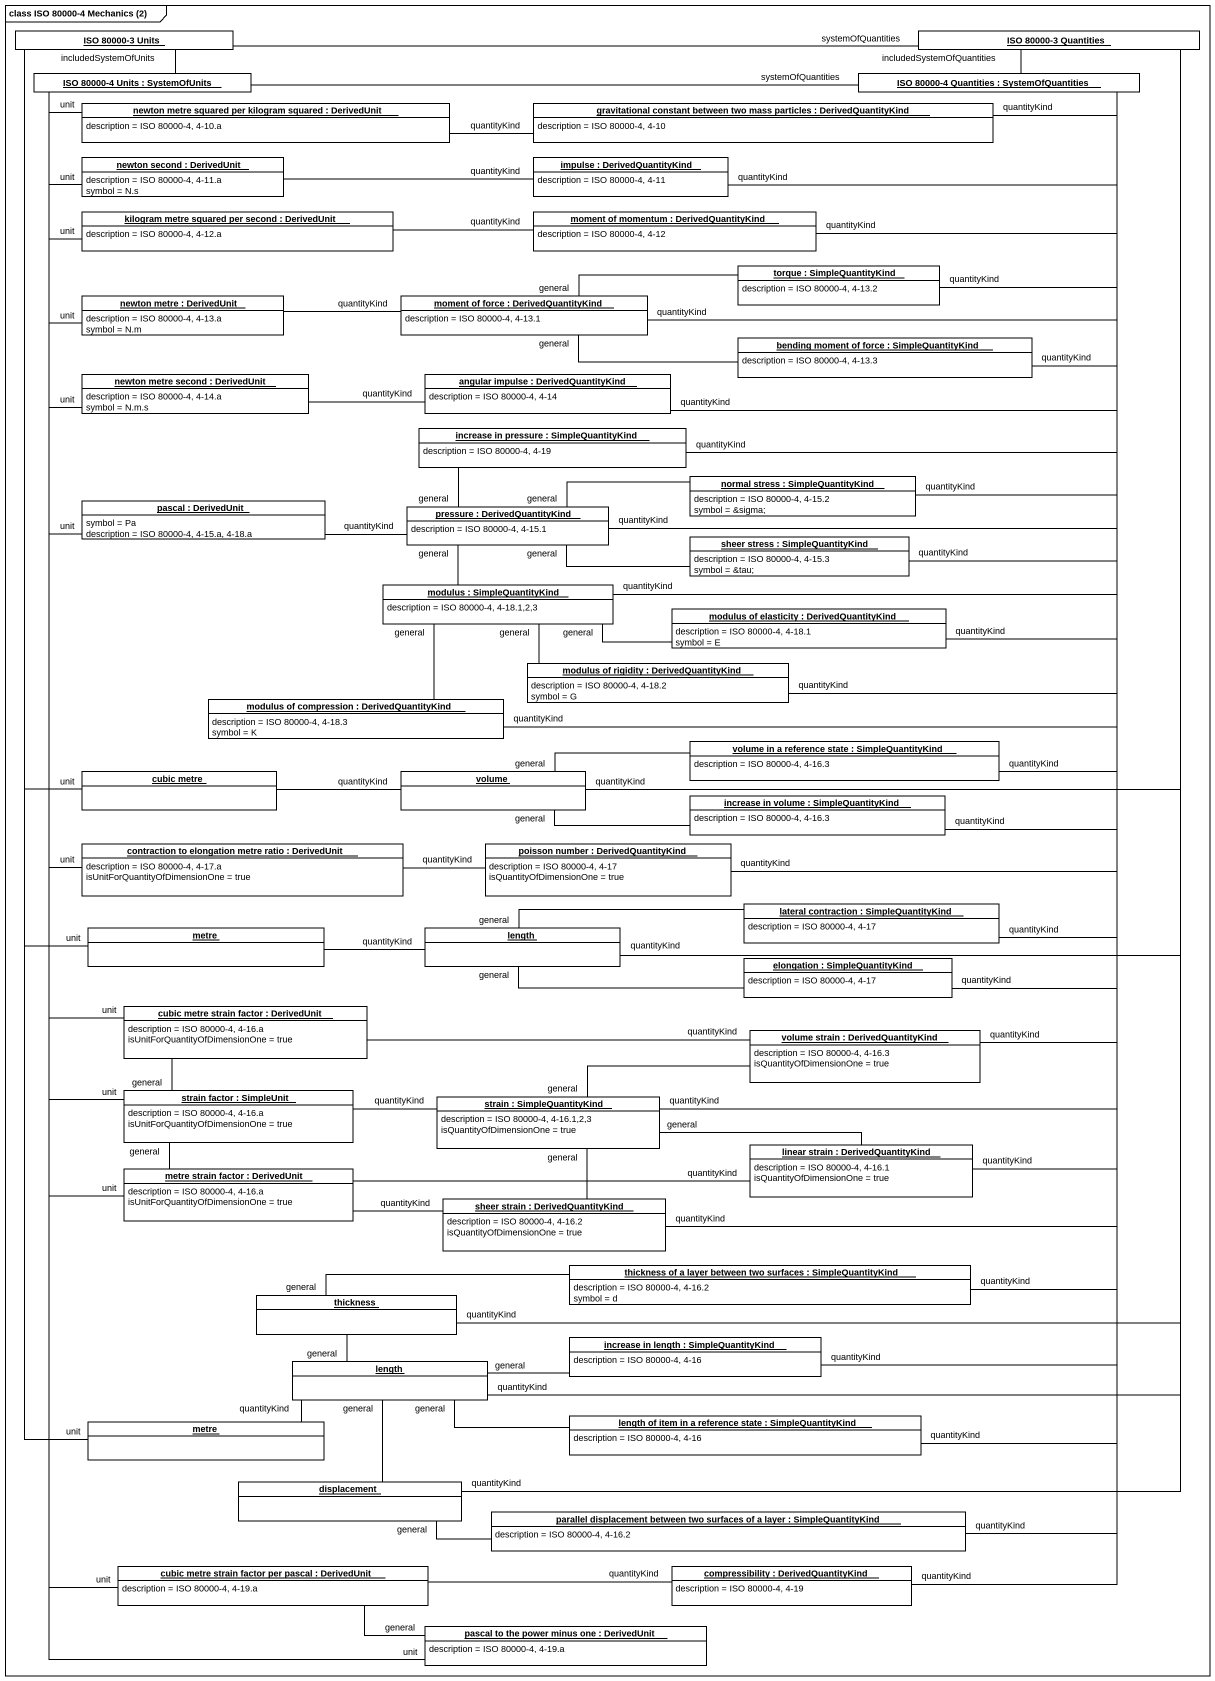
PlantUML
@startuml
mainframe class ISO 80000-4 Mechanics (2)
hide circle
hide empty members
object "ISO 80000-3 Units" as ISO_80000_3_Units #FFFFFF
object "ISO 80000-3 Quantities" as ISO_80000_3_Quantities #FFFFFF
object "ISO 80000-4 Units : SystemOfUnits" as ISO_80000_4_Units #FFFFFF
object "ISO 80000-4 Quantities : SystemOfQuantities" as ISO_80000_4_Quantities #FFFFFF
object "newton metre squared per kilogram squared : DerivedUnit" as newton_metre_squared_per #FFFFFF {
  description = ISO 80000-4, 4-10.a
}
object "gravitational constant between two mass particles : DerivedQuantityKind" as gravitational_constant #FFFFFF {
  description = ISO 80000-4, 4-10
}
object "newton second : DerivedUnit" as newton_second #FFFFFF {
  description = ISO 80000-4, 4-11.a
  symbol = N.s
}
object "impulse : DerivedQuantityKind" as impulse #FFFFFF {
  description = ISO 80000-4, 4-11
}
object "kilogram metre squared per second : DerivedUnit" as kilogram_metre_squared_per #FFFFFF {
  description = ISO 80000-4, 4-12.a
}
object "moment of momentum : DerivedQuantityKind" as moment_of_momentum #FFFFFF {
  description = ISO 80000-4, 4-12
}
object "torque : SimpleQuantityKind" as torque #FFFFFF {
  description = ISO 80000-4, 4-13.2
}
object "newton metre : DerivedUnit" as newton_metre #FFFFFF {
  description = ISO 80000-4, 4-13.a
  symbol = N.m
}
object "moment of force : DerivedQuantityKind" as moment_of_force #FFFFFF {
  description = ISO 80000-4, 4-13.1
}
object "bending moment of force : SimpleQuantityKind" as bending_moment_of_force #FFFFFF {
  description = ISO 80000-4, 4-13.3
}
object "newton metre second : DerivedUnit" as newton_metre_second #FFFFFF {
  description = ISO 80000-4, 4-14.a
  symbol = N.m.s
}
object "angular impulse : DerivedQuantityKind" as angular_impulse #FFFFFF {
  description = ISO 80000-4, 4-14
}
object "increase in pressure : SimpleQuantityKind" as increase_in_pressure #FFFFFF {
  description = ISO 80000-4, 4-19
}
object "pascal : DerivedUnit" as pascal #FFFFFF {
  symbol = Pa
  description = ISO 80000-4, 4-15.a, 4-18.a
}
object "normal stress : SimpleQuantityKind" as normal_stress #FFFFFF {
  description = ISO 80000-4, 4-15.2
  symbol = &sigma;
}
object "pressure : DerivedQuantityKind" as pressure #FFFFFF {
  description = ISO 80000-4, 4-15.1
}
object "sheer stress : SimpleQuantityKind" as sheer_stress #FFFFFF {
  description = ISO 80000-4, 4-15.3
  symbol = &tau;
}
object "modulus : SimpleQuantityKind" as modulus #FFFFFF {
  description = ISO 80000-4, 4-18.1,2,3
}
object "modulus of elasticity : DerivedQuantityKind" as modulus_of_elasticity #FFFFFF {
  description = ISO 80000-4, 4-18.1
  symbol = E
}
object "modulus of rigidity : DerivedQuantityKind" as modulus_of_rigidity #FFFFFF {
  description = ISO 80000-4, 4-18.2
  symbol = G
}
object "modulus of compression : DerivedQuantityKind" as modulus_of_compression #FFFFFF {
  description = ISO 80000-4, 4-18.3
  symbol = K
}
object "cubic metre" as cubic_metre #FFFFFF
object volume #FFFFFF
object "volume in a reference state : SimpleQuantityKind" as volume_in_a_reference_state #FFFFFF {
  description = ISO 80000-4, 4-16.3
}
object "increase in volume : SimpleQuantityKind" as increase_in_volume #FFFFFF {
  description = ISO 80000-4, 4-16.3
}
object "contraction to elongation metre ratio : DerivedUnit" as contraction_to_elongation #FFFFFF {
  description = ISO 80000-4, 4-17.a
  isUnitForQuantityOfDimensionOne = true
}
object "poisson number : DerivedQuantityKind" as poisson_number #FFFFFF {
  description = ISO 80000-4, 4-17
  isQuantityOfDimensionOne = true
}
object metre #FFFFFF
object length #FFFFFF
object "lateral contraction : SimpleQuantityKind" as lateral_contraction #FFFFFF {
  description = ISO 80000-4, 4-17
}
object "elongation : SimpleQuantityKind" as elongation #FFFFFF {
  description = ISO 80000-4, 4-17
}
object "cubic metre strain factor : DerivedUnit" as cubic_metre_strain_factor #FFFFFF {
  description = ISO 80000-4, 4-16.a
  isUnitForQuantityOfDimensionOne = true
}
object "volume strain : DerivedQuantityKind" as volume_strain #FFFFFF {
  description = ISO 80000-4, 4-16.3
  isQuantityOfDimensionOne = true
}
object "strain factor : SimpleUnit" as strain_factor #FFFFFF {
  description = ISO 80000-4, 4-16.a
  isUnitForQuantityOfDimensionOne = true
}
object "strain : SimpleQuantityKind" as strain #FFFFFF {
  description = ISO 80000-4, 4-16.1,2,3
  isQuantityOfDimensionOne = true
}
object "linear strain : DerivedQuantityKind" as linear_strain #FFFFFF {
  description = ISO 80000-4, 4-16.1
  isQuantityOfDimensionOne = true
}
object "metre strain factor : DerivedUnit" as metre_strain_factor #FFFFFF {
  description = ISO 80000-4, 4-16.a
  isUnitForQuantityOfDimensionOne = true
}
object "sheer strain : DerivedQuantityKind" as sheer_strain #FFFFFF {
  description = ISO 80000-4, 4-16.2
  isQuantityOfDimensionOne = true
}
object "thickness of a layer between two surfaces : SimpleQuantityKind" as thickness_of_a_layer #FFFFFF {
  description = ISO 80000-4, 4-16.2
  symbol = d
}
object thickness #FFFFFF
object "increase in length : SimpleQuantityKind" as increase_in_length #FFFFFF {
  description = ISO 80000-4, 4-16
}
object "length" as length_2 #FFFFFF
object "metre" as metre_2 #FFFFFF
object "length of item in a reference state : SimpleQuantityKind" as length_of_item_in_a #FFFFFF {
  description = ISO 80000-4, 4-16
}
object displacement #FFFFFF
object "parallel displacement between two surfaces of a layer : SimpleQuantityKind" as parallel_displacement #FFFFFF {
  description = ISO 80000-4, 4-16.2
}
object "cubic metre strain factor per pascal : DerivedUnit" as cubic_metre_strain_factor_2 #FFFFFF {
  description = ISO 80000-4, 4-19.a
}
object "compressibility : DerivedQuantityKind" as compressibility #FFFFFF {
  description = ISO 80000-4, 4-19
}
object "pascal to the power minus one : DerivedUnit" as pascal_to_the_power_minus #FFFFFF {
  description = ISO 80000-4, 4-19.a
}
ISO_80000_3_Units -- ISO_80000_4_Units : includedSystemOfUnits
ISO_80000_3_Quantities -left- ISO_80000_3_Units : systemOfQuantities
ISO_80000_3_Quantities -- ISO_80000_4_Quantities : includedSystemOfQuantities
ISO_80000_4_Quantities -left- ISO_80000_4_Units : systemOfQuantities
newton_metre_squared_per -left- ISO_80000_4_Units : unit
newton_metre_squared_per -right- gravitational_constant : quantityKind
gravitational_constant -right- ISO_80000_4_Quantities : quantityKind
newton_second -up- ISO_80000_4_Units : unit
newton_second -right- impulse : quantityKind
impulse -right- ISO_80000_4_Quantities : quantityKind
kilogram_metre_squared_per -up- ISO_80000_4_Units : unit
kilogram_metre_squared_per -right- moment_of_momentum : quantityKind
moment_of_momentum -right- ISO_80000_4_Quantities : quantityKind
torque -up- ISO_80000_4_Quantities : quantityKind
torque -left- moment_of_force : general
newton_metre -up- ISO_80000_4_Units : unit
newton_metre -right- moment_of_force : quantityKind
moment_of_force -right- ISO_80000_4_Quantities : quantityKind
bending_moment_of_force -up- ISO_80000_4_Quantities : quantityKind
bending_moment_of_force -left- moment_of_force : general
newton_metre_second -up- ISO_80000_4_Units : unit
newton_metre_second -right- angular_impulse : quantityKind
angular_impulse -up- ISO_80000_4_Quantities : quantityKind
increase_in_pressure -up- ISO_80000_4_Quantities : quantityKind
increase_in_pressure -- pressure : general
pascal -up- ISO_80000_4_Units : unit
pascal -right- pressure : quantityKind
normal_stress -up- ISO_80000_4_Quantities : quantityKind
normal_stress -left- pressure : general
pressure -up- ISO_80000_4_Quantities : quantityKind
sheer_stress -up- ISO_80000_4_Quantities : quantityKind
sheer_stress -left- pressure : general
modulus -up- ISO_80000_4_Quantities : quantityKind
modulus -up- pressure : general
modulus_of_elasticity -up- ISO_80000_4_Quantities : quantityKind
modulus_of_elasticity -left- modulus : general
modulus_of_rigidity -up- ISO_80000_4_Quantities : quantityKind
modulus_of_rigidity -left- modulus : general
modulus_of_compression -up- ISO_80000_4_Quantities : quantityKind
modulus_of_compression -up- modulus : general
cubic_metre -up- ISO_80000_3_Units : unit
cubic_metre -right- volume : quantityKind
volume -up- ISO_80000_3_Quantities : quantityKind
volume_in_a_reference_state -up- ISO_80000_4_Quantities : quantityKind
volume_in_a_reference_state -left- volume : general
increase_in_volume -up- ISO_80000_4_Quantities : quantityKind
increase_in_volume -left- volume : general
contraction_to_elongation -up- ISO_80000_4_Units : unit
contraction_to_elongation -right- poisson_number : quantityKind
poisson_number -up- ISO_80000_4_Quantities : quantityKind
metre -up- ISO_80000_3_Units : unit
metre -right- length : quantityKind
length -up- ISO_80000_3_Quantities : quantityKind
lateral_contraction -up- ISO_80000_4_Quantities : quantityKind
lateral_contraction -left- length : general
elongation -up- ISO_80000_4_Quantities : quantityKind
elongation -left- length : general
cubic_metre_strain_factor -up- ISO_80000_4_Units : unit
cubic_metre_strain_factor -right- volume_strain : quantityKind
volume_strain -up- ISO_80000_4_Quantities : quantityKind
volume_strain -left- strain : general
strain_factor -up- ISO_80000_4_Units : unit
strain_factor -up- cubic_metre_strain_factor : general
strain_factor -right- strain : quantityKind
strain_factor -- metre_strain_factor : general
strain -up- ISO_80000_4_Quantities : quantityKind
linear_strain -up- ISO_80000_4_Quantities : quantityKind
linear_strain -left- strain : general
metre_strain_factor -up- ISO_80000_4_Units : unit
metre_strain_factor -right- linear_strain : quantityKind
metre_strain_factor -right- sheer_strain : quantityKind
sheer_strain -up- ISO_80000_4_Quantities : quantityKind
sheer_strain -up- strain : general
thickness_of_a_layer -up- ISO_80000_4_Quantities : quantityKind
thickness_of_a_layer -left- thickness : general
thickness -up- ISO_80000_3_Quantities : quantityKind
thickness -- length_2 : general
increase_in_length -up- ISO_80000_4_Quantities : quantityKind
increase_in_length -left- length_2 : general
length_2 -up- ISO_80000_3_Quantities : quantityKind
metre_2 -up- ISO_80000_3_Units : unit
metre_2 -right- length_2 : quantityKind
length_of_item_in_a -up- ISO_80000_4_Quantities : quantityKind
length_of_item_in_a -left- length_2 : general
displacement -up- ISO_80000_3_Quantities : quantityKind
displacement -up- length_2 : general
parallel_displacement -up- ISO_80000_4_Quantities : quantityKind
parallel_displacement -left- displacement : general
cubic_metre_strain_factor_2 -up- ISO_80000_4_Units : unit
cubic_metre_strain_factor_2 -right- compressibility : quantityKind
compressibility -up- ISO_80000_4_Quantities : quantityKind
pascal_to_the_power_minus -up- ISO_80000_4_Units : unit
pascal_to_the_power_minus -left- cubic_metre_strain_factor_2 : general
@enduml
